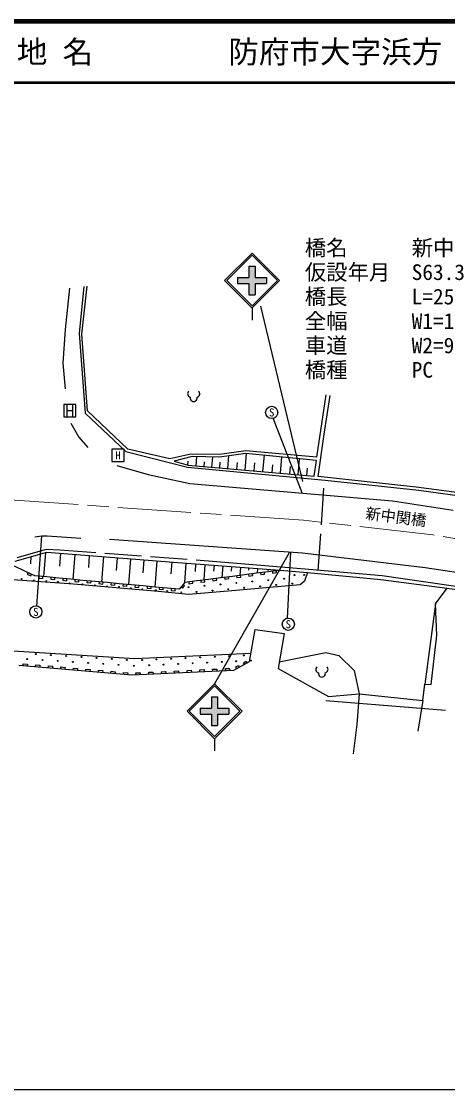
# Model space of a CAD drawing. Units: millimetres, scale not verified. Extents: x 40000 to 680000, y 20000 to 380000.
# Drawn here: x 371121 to 440932, y 205000 to 380000 of the extents above; entities that cross this region are included whole.
import ezdxf
from ezdxf.enums import TextEntityAlignment as Align

# ---------------------------------------------------------------- set-up
doc = ezdxf.new("R2010")
doc.units = ezdxf.units.MM
doc.header["$LTSCALE"] = 1000
doc.linetypes.add('CHAIN', pattern=[18.5, 12, -1.5, 3.5, -1.5])
doc.linetypes.add('DASHED', pattern=[7.5, 6, -1.5])
for name, color, linetype, lineweight in [('M-BGD', 7, 'Continuous', 25), ('M-BGD-EXST', 7, 'Continuous', 25), ('M-BMK', 2, 'CHAIN', 13), ('M-STR-HTXT', 7, 'Continuous', 13), ('M-STR-STRC', 7, 'Continuous', 25), ('M-TTL', 2, 'Continuous', 140), ('M-TTL-BAND', 7, 'Continuous', 25), ('M-TTL-LINE', 7, 'Continuous', 50)]:
    doc.layers.add(name, color=color, linetype=linetype, lineweight=lineweight)
doc.layers.add('M-BMK-HTXT', color=7, linetype='Continuous')
doc.layers.add('M-TTL-TXT', color=7, linetype='Continuous')
doc.styles.add('ＭＳ ゴシック', font='')
doc.styles.get('ＭＳ ゴシック').set_extended_font_data('MS Gothic')

msp = doc.modelspace()

# ---------------------------------------------------------------- hatches: boundary and pattern name
at = {"layer": 'M-STR-STRC'}
for points in [[(406538, 338045), (408399, 338045), (408399, 339905), (409399, 339905), (409399, 338045), (411258, 338045), (411258, 337045), (409398, 337045), (409398, 335185), (408398, 335185), (408398, 337045), (406538, 337045)], [(400398, 267491), (402259, 267491), (402259, 269351), (403259, 269351), (403259, 267491), (405118, 267491), (405118, 266491), (403258, 266491), (403258, 264631), (402258, 264631), (402258, 266491), (400398, 266491)]]:
    msp.add_hatch(color=256, dxfattribs=at).paths.add_polyline_path(points)

# ---------------------------------------------------------------- linework, layer by layer
at = {"layer": 'M-BGD'}
for p, q in [((379006, 336312), (378267, 329513)), ((381367, 336567), (380572, 328874)), ((381015, 328750), (381871, 336594)), ((378267, 329513), (377935, 323997)), ((380572, 328874), (381581, 315800)), ((381943, 316191), (381015, 328750)), ((377935, 323997), (378284, 319816)), ((421010, 318819), (419470, 308616)), ((420700, 312354), (421674, 318724)), ((381581, 315800), (388234, 309538)), ((388549, 309927), (381943, 316191)), ((379235, 314157), (380526, 311877)), ((380526, 311877), (381987, 310186)), ((419750, 305457), (420700, 312354)), ((395451, 308315), (388549, 309927)), ((388234, 309538), (395344, 307756)), ((398894, 309084), (395451, 308315)), ((399089, 308698), (396134, 307962)), ((403563, 309050), (398894, 309084)), ((403552, 308614), (399089, 308698)), ((399823, 308684), (399692, 307213)), ((402402, 308635), (402255, 306985)), ((407886, 309217), (403552, 308614)), ((407859, 309631), (403563, 309050)), ((405070, 308825), (404885, 306751)), ((407960, 309209), (407719, 306498)), ((419470, 308616), (407859, 309631)), ((419433, 308080), (407886, 309217)), ((410869, 308923), (410630, 306239)), ((413746, 308640), (413509, 305983)), ((416611, 308358), (416377, 305727)), ((419083, 305486), (419433, 308080)), ((386751, 307235), (391885, 305786)), ((395344, 307756), (398305, 306954)), ((396134, 307962), (398462, 307323)), ((398305, 306954), (420894, 304819)), ((398379, 307945), (398327, 307360)), ((398462, 307323), (419083, 305486)), ((401043, 307834), (400977, 307099)), ((403650, 307779), (403569, 306868)), ((406452, 307751), (406352, 306620)), ((409310, 307696), (409191, 306367)), ((412250, 307363), (412138, 306105)), ((415136, 307085), (415025, 305847)), ((417910, 306780), (417805, 305600)), ((391885, 305786), (398687, 304319)), ((435770, 303690), (419750, 305457)), ((420894, 304819), (436243, 303218)), ((398687, 304319), (431885, 301479)), ((448747, 301953), (435770, 303690)), ((436243, 303218), (449321, 301401)), ((431885, 301479), (441828, 299936)), ((374495, 295654), (373342, 295493)), ((375349, 295677), (374495, 295654)), ((380861, 295308), (375349, 295677)), ((417151, 292886), (385567, 295101)), ((370100, 291583), (375306, 293027)), ((372644, 291118), (372737, 292314)), ((374815, 289023), (375120, 292975)), ((375306, 293027), (396056, 291426)), ((377404, 290746), (377566, 292852)), ((379628, 288576), (379943, 292669)), ((382143, 290550), (382293, 292488)), ((384285, 288144), (384607, 292309)), ((437234, 290488), (417151, 292886)), ((371666, 289959), (370003, 290758)), ((386726, 290041), (386888, 292133)), ((388703, 287734), (389029, 291968)), ((391074, 289649), (391240, 291798)), ((393025, 287333), (393357, 291634)), ((395657, 289492), (395808, 291445)), ((396056, 291426), (413426, 290088)), ((397876, 288093), (398121, 291267)), ((399621, 289852), (399721, 291144)), ((401052, 288496), (401247, 291026)), ((402662, 289940), (402737, 290912)), ((404005, 288870), (404153, 290803)), ((405548, 289940), (405606, 290691)), ((418174, 290187), (405742, 291264)), ((406939, 289242), (407042, 290580)), ((373328, 289160), (371666, 289959)), ((372220, 289693), (372090, 289423)), ((372090, 289423), (372644, 289156)), ((372644, 289156), (372774, 289427)), ((375299, 288978), (373328, 289160)), ((373985, 289099), (373957, 288801)), ((373957, 288801), (374614, 288740)), ((374614, 288740), (374642, 289039)), ((377270, 288795), (375299, 288978)), ((375956, 288917), (375928, 288618)), ((376586, 288557), (376613, 288856)), ((379241, 288612), (377270, 288795)), ((403750, 288838), (401792, 288590)), ((403135, 288457), (403097, 288755)), ((405708, 289086), (403750, 288838)), ((404402, 288921), (404440, 288623)), ((405093, 288706), (405055, 289003)), ((407665, 289334), (405708, 289086)), ((406360, 289169), (406398, 288871)), ((406398, 288871), (407051, 288954)), ((407051, 288954), (407013, 289251)), ((409623, 289582), (407665, 289334)), ((408318, 289417), (408356, 289119)), ((408356, 289119), (409008, 289202)), ((408368, 290073), (408400, 290475)), ((409008, 289202), (408971, 289499)), ((411581, 289830), (409623, 289582)), ((409799, 289604), (409857, 290363)), ((410276, 289665), (410314, 289367)), ((410314, 289367), (410966, 289450)), ((410966, 289450), (410929, 289748)), ((411552, 290029), (411568, 290231)), ((413539, 290078), (411581, 289830)), ((412234, 289913), (412272, 289615)), ((412272, 289615), (412924, 289698)), ((412924, 289698), (412886, 289996)), ((413426, 290088), (417971, 289692)), ((417971, 289692), (417470, 288276)), ((417971, 289692), (430016, 288581)), ((430190, 289168), (418174, 290187)), ((447238, 286718), (430190, 289168)), ((456894, 287458), (437234, 290488)), ((379642, 287788), (369738, 288503)), ((375928, 288618), (376586, 288557)), ((377927, 288734), (377900, 288435)), ((377900, 288435), (378557, 288374)), ((378557, 288374), (378584, 288673)), ((381213, 288429), (379241, 288612)), ((393575, 286576), (379642, 287788)), ((379899, 288551), (379871, 288252)), ((379871, 288252), (380528, 288191)), ((380528, 288191), (380556, 288490)), ((383184, 288246), (381213, 288429)), ((381870, 288368), (381842, 288069)), ((381842, 288069), (382499, 288008)), ((382499, 288008), (382527, 288307)), ((385155, 288063), (383184, 288246)), ((383841, 288185), (383813, 287887)), ((383813, 287887), (384470, 287826)), ((384470, 287826), (384498, 288124)), ((387126, 287881), (385155, 288063)), ((385812, 288002), (385784, 287704)), ((385784, 287704), (386441, 287643)), ((386441, 287643), (386469, 287941)), ((389097, 287698), (387126, 287881)), ((387783, 287820), (387756, 287521)), ((387756, 287521), (388413, 287460)), ((388413, 287460), (388440, 287759)), ((391069, 287515), (389097, 287698)), ((389754, 287637), (389727, 287338)), ((389727, 287338), (390384, 287277)), ((390384, 287277), (390411, 287576)), ((393040, 287332), (391069, 287515)), ((391726, 287454), (391698, 287155)), ((391698, 287155), (392355, 287094)), ((392355, 287094), (392383, 287393)), ((395011, 287149), (393040, 287332)), ((393697, 287271), (393669, 286972)), ((394326, 286911), (394354, 287210)), ((396982, 286966), (395011, 287149)), ((395668, 287088), (395640, 286789)), ((396297, 286728), (396325, 287027)), ((397876, 288093), (396982, 286966)), ((397280, 287342), (397515, 287156)), ((397515, 287156), (397813, 287531)), ((397813, 287531), (397578, 287718)), ((399834, 288342), (397876, 288093)), ((398529, 288176), (398567, 287878)), ((398567, 287878), (399219, 287961)), ((399219, 287961), (399182, 288259)), ((401792, 288590), (399834, 288342)), ((400487, 288424), (400524, 288127)), ((400524, 288127), (401177, 288209)), ((401177, 288209), (401139, 288507)), ((402445, 288672), (402482, 288375)), ((402482, 288375), (403135, 288457)), ((404440, 288623), (405093, 288706)), ((416790, 287722), (405006, 286664)), ((417470, 288276), (416790, 287722)), ((430016, 288581), (440872, 287164)), ((438923, 284555), (440872, 287164)), ((440872, 287164), (447178, 286305)), ((398512, 286108), (393575, 286576)), ((393669, 286972), (394326, 286911)), ((395640, 286789), (396297, 286728)), ((405006, 286664), (398512, 286108)), ((438923, 284555), (437181, 271441)), ((439188, 279437), (438923, 284555)), ((408485, 275145), (409421, 280399)), ((409421, 280399), (414162, 279720)), ((414162, 279720), (413183, 273984)), ((438213, 271383), (439188, 279437)), ((369757, 276893), (389678, 275619)), ((413366, 275057), (420992, 276594)), ((420992, 276594), (423126, 276133)), ((371406, 274473), (371432, 274772)), ((371432, 274772), (372116, 274712)), ((389678, 275619), (408723, 276481)), ((405942, 273741), (408485, 275145)), ((407492, 274939), (407916, 275173)), ((407637, 274677), (407492, 274939)), ((407916, 275173), (408061, 274911)), ((423126, 276133), (425600, 273660)), ((370721, 274532), (389202, 272932)), ((372116, 274712), (372090, 274413)), ((373459, 274295), (373485, 274594)), ((373485, 274594), (374170, 274534)), ((374170, 274534), (374144, 274236)), ((375513, 274117), (375539, 274416)), ((375539, 274416), (376223, 274357)), ((376223, 274357), (376197, 274058)), ((377566, 273939), (377592, 274238)), ((377592, 274238), (378276, 274179)), ((378276, 274179), (378251, 273880)), ((379619, 273761), (379645, 274060)), ((379645, 274060), (380330, 274001)), ((380330, 274001), (380304, 273702)), ((381673, 273584), (381699, 273882)), ((381699, 273882), (382383, 273823)), ((382383, 273823), (382357, 273524)), ((383726, 273406), (383752, 273705)), ((383752, 273705), (384437, 273645)), ((384437, 273645), (384411, 273346)), ((385780, 273228), (385806, 273527)), ((385806, 273527), (386490, 273467)), ((386490, 273467), (386464, 273169)), ((387833, 273050), (387859, 273349)), ((387859, 273349), (388543, 273290)), ((388543, 273290), (388518, 272991)), ((389202, 272932), (405942, 273741)), ((389885, 273265), (390582, 273299)), ((389899, 272965), (389885, 273265)), ((390582, 273299), (390597, 272999)), ((391977, 273366), (392675, 273400)), ((391992, 273066), (391977, 273366)), ((392675, 273400), (392689, 273100)), ((394070, 273467), (394767, 273501)), ((394084, 273167), (394070, 273467)), ((394767, 273501), (394782, 273201)), ((396162, 273568), (396860, 273602)), ((396177, 273269), (396162, 273568)), ((396860, 273602), (396874, 273302)), ((398255, 273669), (398952, 273703)), ((398269, 273370), (398255, 273669)), ((398952, 273703), (398967, 273403)), ((400347, 273770), (401045, 273804)), ((400362, 273471), (400347, 273770)), ((401045, 273804), (401059, 273505)), ((402440, 273872), (403137, 273905)), ((402454, 273572), (402440, 273872)), ((403137, 273905), (403152, 273606)), ((404532, 273973), (405230, 274006)), ((404547, 273673), (404532, 273973)), ((405230, 274006), (405244, 273707)), ((406220, 274237), (406644, 274471)), ((406365, 273975), (406220, 274237)), ((406644, 274471), (406789, 274209)), ((413183, 273984), (421395, 269399)), ((425600, 273660), (426427, 269842)), ((436845, 268760), (437181, 271441)), ((437181, 271441), (438213, 271383)), ((421395, 269399), (426427, 269842)), ((426427, 269842), (426074, 264790)), ((426427, 269842), (436845, 268760)), ((420980, 268757), (440572, 267144)), ((436845, 268760), (436079, 263726)), ((426074, 264790), (425445, 259987))]:
    msp.add_line(p, q, dxfattribs=at)
at = {"layer": 'M-BGD', "linetype": 'DASHED'}
for p, q in [((419752, 290053), (420745, 304833)), ((375200, 293504), (370356, 292132)), ((377414, 293374), (375200, 293504)), ((405742, 291264), (377414, 293374))]:
    msp.add_line(p, q, dxfattribs=at)
at = {"layer": 'M-BGD'}
for centre, radius in [((414161, 288694), 73.5), ((415864, 289290), 73.5), ((417444, 289322), 73.5), ((371181, 288685), 50), ((373153, 288450), 50), ((375216, 288341), 50), ((377097, 288179), 50), ((379033, 287980), 50), ((381096, 287835), 50), ((383158, 287618), 50), ((385130, 287455), 50), ((387102, 287364), 50), ((389056, 287147), 50), ((390938, 286984), 50), ((398494, 287312), 73.5), ((401105, 287542), 73.5), ((403716, 287773), 73.5), ((405014, 286984), 75), ((406327, 288003), 73.5), ((407625, 287214), 75), ((408938, 288233), 73.5), ((410236, 287445), 75), ((411550, 288464), 73.5), ((412847, 287675), 75), ((415458, 287906), 75), ((393145, 286822), 50), ((394991, 286695), 50), ((397307, 286478), 50), ((399792, 286523), 75), ((402403, 286753), 75), ((372088, 275542), 73.5), ((373473, 276355), 75), ((374578, 275382), 73.5), ((375963, 276196), 75), ((377068, 275223), 73.5), ((378453, 276036), 75), ((379558, 275064), 73.5), ((380944, 275877), 75), ((382048, 274905), 73.5), ((383434, 275718), 75), ((384538, 274745), 73.5), ((385924, 275559), 75), ((388414, 275399), 75), ((390882, 275373), 75), ((393263, 275481), 75), ((395643, 275589), 75), ((396795, 274740), 73.5), ((398024, 275697), 75), ((399176, 274848), 73.5), ((400404, 275804), 75), ((401556, 274955), 73.5), ((402785, 275912), 75), ((403937, 275063), 73.5), ((405166, 276020), 75), ((406317, 275171), 73.5), ((407546, 276127), 75), ((408698, 275279), 73.5), ((387028, 274586), 73.5), ((389518, 274427), 73.5), ((392034, 274525), 73.5), ((394414, 274632), 73.5)]:
    msp.add_circle(centre, radius, dxfattribs=at)
at = {"layer": 'M-BGD-EXST'}
for p, q in [((378059, 317227), (378059, 315227)), ((380059, 317227), (378059, 317227)), ((378559, 317127), (378559, 315327)), ((379559, 315327), (379559, 317127)), ((380059, 315227), (380059, 317227)), ((378059, 315227), (380059, 315227)), ((378559, 316227), (379559, 316227)), ((417134, 302741), (412343, 314972)), ((374439, 295646), (373624, 284262)), ((414690, 282247), (415248, 293020))]:
    msp.add_line(p, q, dxfattribs=at)
msp.add_lwpolyline([(385944, 307911), (387944, 307911), (387944, 309911), (385944, 309911)], close=True, dxfattribs=at)
for centre in [(412119, 315937), (373486, 283257), (414841, 281237)]:
    msp.add_circle(centre, 1000, dxfattribs=at)
for centre, radius, start, end in [((398917, 318991), 576, 130.60255, 257.46993), ((399767, 318991), 576, 282.5285, 49.39901), ((399342, 318295), 566, 166.31445, 13.68555), ((419921, 273834), 576, 130.60099, 257.4715), ((420346, 273138), 566, 166.31445, 13.68555), ((420771, 273834), 576, 282.53007, 49.39745)]:
    msp.add_arc(centre, radius, start, end, dxfattribs=at)
at = {"layer": 'M-BMK'}
msp.add_lwpolyline([(456982, 292805), (438488, 295872), (417351, 298293), (366843, 301764)], dxfattribs=at)
at = {"layer": 'M-STR-STRC'}
for p, q in [((404398, 337545), (408898, 342045)), ((404751, 337545), (408898, 341691)), ((413398, 337545), (408898, 342045)), ((413045, 337545), (408898, 341691)), ((408399, 339905), (409399, 339905)), ((408399, 339905), (408399, 338045)), ((409399, 339905), (409399, 338045)), ((406538, 338045), (406538, 337045)), ((406538, 338045), (408399, 338045)), ((409399, 338045), (411258, 338045)), ((411258, 338045), (411258, 337045)), ((404398, 337545), (408898, 333044)), ((404751, 337545), (408898, 333398)), ((406538, 337045), (408398, 337045)), ((408398, 337045), (408398, 335185)), ((408898, 333398), (413045, 337545)), ((408898, 333045), (413398, 337545)), ((409398, 337045), (411258, 337045)), ((409398, 337045), (409398, 335185)), ((408398, 335185), (409398, 335185)), ((408898, 333045), (408898, 331045)), ((417225, 304641), (410345, 333321)), ((414998, 292953), (402758, 271491)), ((398258, 266991), (402758, 271491)), ((407258, 266991), (402758, 271491)), ((398611, 266991), (402758, 271138)), ((406904, 266991), (402758, 271138)), ((402259, 269351), (403259, 269351)), ((402259, 269351), (402259, 267491)), ((403259, 269351), (403259, 267491)), ((398258, 266991), (402758, 262491)), ((398611, 266991), (402758, 262844)), ((400398, 267491), (400398, 266491)), ((400398, 267491), (402259, 267491)), ((400398, 266491), (402258, 266491)), ((402258, 266491), (402258, 264631)), ((402758, 262844), (406904, 266991)), ((402758, 262491), (407258, 266991)), ((403258, 266491), (405118, 266491)), ((403258, 266491), (403258, 264631)), ((403259, 267491), (405118, 267491)), ((405118, 267491), (405118, 266491)), ((402258, 264631), (403258, 264631)), ((402758, 262491), (402758, 260491))]:
    msp.add_line(p, q, dxfattribs=at)
at = {"layer": 'M-TTL'}
msp.add_line((680000, 380000), (40000, 380000), dxfattribs=at)
at = {"layer": 'M-TTL-BAND'}
msp.add_line((40000, 205000), (579000, 205000), dxfattribs=at)
at = {"layer": 'M-TTL-LINE'}
msp.add_line((40000, 370000), (680000, 370000), dxfattribs=at)

# ---------------------------------------------------------------- texts
at = {"layer": 'M-BGD-EXST', "style": 'ＭＳ ゴシック'}
for s, p in [('S', (412119, 315937)), ('H', (386944, 308911)), ('S', (373486, 283257)), ('S', (414841, 281237))]:
    msp.add_text(s, height=1320, dxfattribs=at).set_placement(p, align=Align.MIDDLE_CENTER)
at = {"layer": 'M-BMK-HTXT', "style": 'ＭＳ ゴシック'}
msp.add_text('新中関橋', height=1833, rotation=352.81, dxfattribs=at).set_placement((432460, 298825), align=Align.MIDDLE_CENTER)
at = {"layer": 'M-STR-HTXT', "style": 'ＭＳ ゴシック'}
for s, p in [('橋名\u3000\u3000\u3000新中関橋', (417543, 344196)), ('仮設年月\u3000S63.3', (417543, 340196)), ('橋長\u3000\u3000\u3000L=25.6', (417543, 336196)), ('全幅\u3000\u3000\u3000W1=15.0', (417543, 332196)), ('車道\u3000\u3000\u3000W2=9.0', (417543, 328196)), ('橋種\u3000\u3000\u3000PC', (417543, 324196))]:
    msp.add_text(s, height=2566, dxfattribs=at).set_placement(p, align=Align.TOP_LEFT)
at = {"layer": 'M-TTL-TXT', "style": 'ＭＳ ゴシック'}
for s, p in [('地 名', (370380, 375000)), ('防府市大字浜方', (405024, 375000))]:
    msp.add_text(s, height=3666, dxfattribs=at).set_placement(p, align=Align.MIDDLE_LEFT)

doc.saveas('drawing.dxf')
